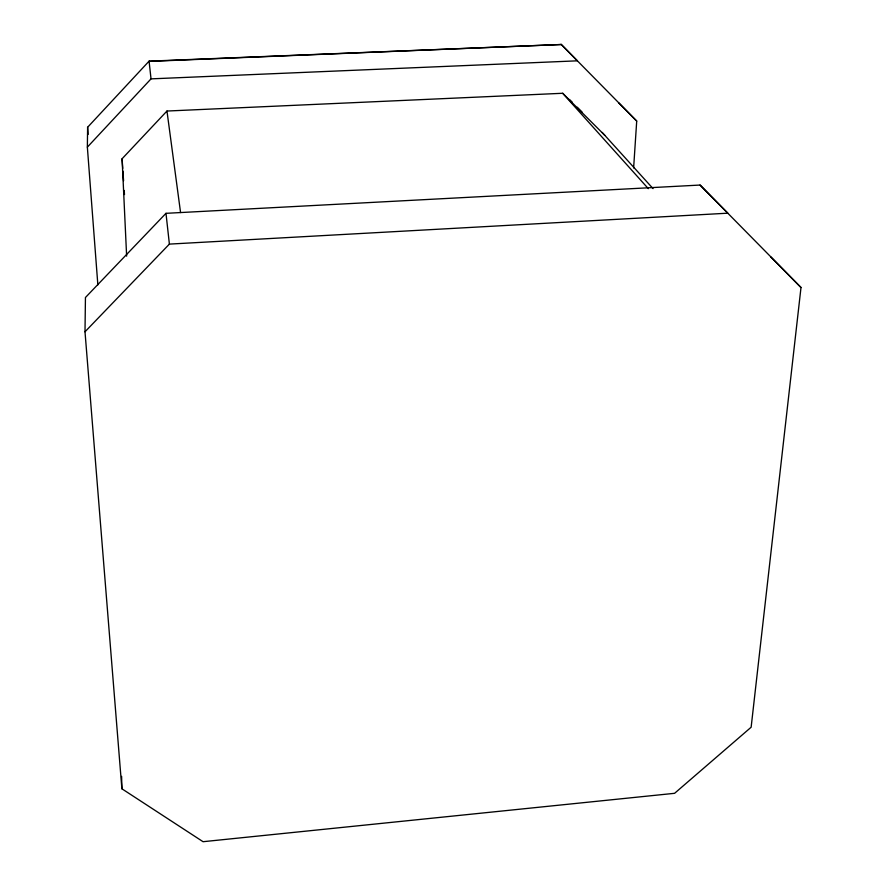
<?xml version="1.0" encoding="UTF-8"?>
<svg xmlns="http://www.w3.org/2000/svg" width="886" height="886" viewBox="0 0 886 886"><rect width="100%" height="100%" fill="white"/><g stroke="black" fill="none" stroke-linecap="round" stroke-linejoin="round"><path stroke-width="1.33" d="M85.001 331.785L85.444 297.508L165.981 213.327L700.073 185.052L727.838 213.183L169.392 244.104L85.001 331.785L121.891 788.784L203.06 841.7L674.589 793.313L751.14 727.229L800.999 287.507L700.073 185.052M97.859 284.893L87.36 147.131L87.614 127.263L149.069 61.167L561.303 44.499L149.092 61.411M633.623 167.941L636.713 121.061L561.104 44.3L577.406 60.824L151.03 78.865L87.36 147.131M126.632 256.143L122.091 158.76L166.967 111.038L562.699 93.274L604.817 135.359M569.432 99.442L572.345 102.355M577.207 107.206L582.058 112.057M618.771 102.887L636.713 121.061M770.831 256.951L800.999 287.507M602.181 132.435L653.037 188.607M562.699 93.274L648.342 188.674M166.967 111.038L180.567 212.551M149.069 61.167L151.03 78.865M165.981 213.327L169.392 244.104M87.614 127.263L88.135 134.428M122.091 158.76L122.733 168.406M122.921 171.153L123.575 180.799M124.217 190.446L124.505 194.577M121.615 776.357L121.891 788.784"/></g></svg>
